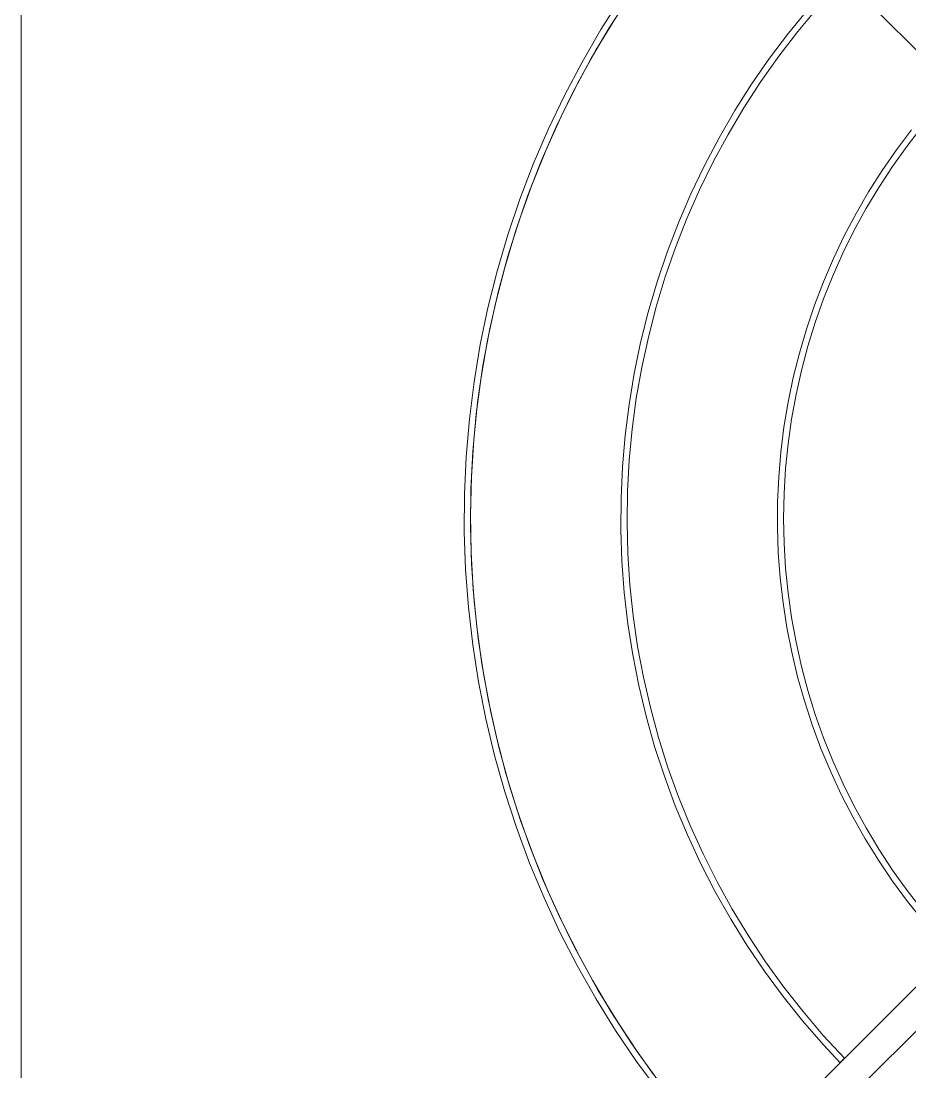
# Model space of a CAD drawing. Header units: millimetres. Extents: x -22227 to 20164, y 15335 to 61747.
# Drawn here: x -6715.9 to -6432.1, y 61070 to 61405.8 of the extents above; entities that cross this region are included whole.
import ezdxf

# ---------------------------------------------------------------- set-up
doc = ezdxf.new("R2010")
doc.units = ezdxf.units.MM
doc.layers.add('M-EQPM', color=7, linetype='Continuous', lineweight=5)

# ---------------------------------------------------------------- blocks, each defined once
blk = doc.blocks.new('DanNong_VRV - OD-A-1-1235631-MẶT BẰNG BỐ TRÍ THIẾT BỊ')
at = {"layer": 'M-EQPM'}
for p, q in [((-885, -311.78), (-885, 688.22)), ((-885, -311.78), (-885, 688.22)), ((-885, -273.58), (-885, 616.52)), ((-885, 38.44), (-885, 616.52)), ((-481.39, 220.04), (-673.72, 412.38)), ((-670.9, 409.55), (-481.39, 220.04)), ((-673.72, -35.93), (-481.39, 156.4)), ((-481.39, 156.4), (-670.9, -33.1)), ((-474.32, 149.33), (-666.65, -43)), ((-663.82, -40.17), (-474.32, 149.33)), ((-885, 38.44), (-885, 28.44)), ((-885, 28.44), (-885, 38.44)), ((-885, 38.44), (-885, 28.44)), ((-885, 28.44), (-885, 38.44)), ((-885, 28.44), (-885, 14.01)), ((-885, 28.44), (-885, 14.01)), ((-885, 28.44), (-885, 14.01)), ((-885, 28.44), (-885, 14.01))]:
    blk.add_line(p, q, dxfattribs=at)
at = {"layer": 'M-EQPM', "flags": 128}
for points in [[(-693.38, 354.53), (-699.83, 344.37), (-705.87, 333.95), (-711.49, 323.3), (-716.67, 312.44), (-721.42, 301.38), (-725.72, 290.13), (-729.57, 278.73), (-732.96, 267.17), (-735.89, 255.49), (-738.34, 243.71), (-740.32, 231.83), (-741.83, 219.89), (-742.86, 207.89), (-743.4, 195.87), (-743.47, 183.83), (-743.05, 171.8), (-742.15, 159.79), (-740.78, 147.83), (-738.92, 135.93), (-736.6, 124.12), (-733.8, 112.41), (-730.53, 100.82), (-726.81, 89.38), (-722.63, 78.09), (-718, 66.97), (-712.93, 56.05), (-707.43, 45.34), (-701.5, 34.86), (-695.16, 24.63), (-688.42, 14.66), (-681.28, 4.96)], [(-693.38, 354.53), (-699.83, 344.37), (-705.87, 333.95), (-711.49, 323.3), (-716.67, 312.44), (-721.42, 301.38), (-725.72, 290.13), (-729.57, 278.73), (-732.96, 267.17), (-735.89, 255.49), (-738.34, 243.71), (-740.32, 231.83), (-741.83, 219.89), (-742.86, 207.89), (-743.4, 195.87), (-743.47, 183.83), (-743.05, 171.8), (-742.15, 159.79), (-740.78, 147.83), (-738.92, 135.93), (-736.6, 124.12), (-733.8, 112.41), (-730.53, 100.82), (-726.81, 89.38), (-722.63, 78.09), (-718, 66.97), (-712.93, 56.05), (-707.43, 45.34), (-701.5, 34.86), (-695.16, 24.63), (-688.42, 14.66), (-681.28, 4.96)], [(-693.38, 354.53), (-699.83, 344.37), (-705.87, 333.95), (-711.49, 323.3), (-716.67, 312.44), (-721.42, 301.38), (-725.72, 290.13), (-729.57, 278.73), (-732.96, 267.17), (-735.89, 255.49), (-738.34, 243.71), (-740.32, 231.83), (-741.83, 219.89), (-742.86, 207.89), (-743.4, 195.87), (-743.47, 183.83), (-743.05, 171.8), (-742.15, 159.79), (-740.78, 147.83), (-738.92, 135.93), (-736.6, 124.12), (-733.8, 112.41), (-730.53, 100.82), (-726.81, 89.38), (-722.63, 78.09), (-718, 66.97), (-712.93, 56.05), (-707.43, 45.34), (-701.5, 34.86), (-695.16, 24.63), (-688.42, 14.66), (-681.28, 4.96)], [(-683, 10.58), (-689.92, 20.33), (-696.43, 30.36), (-702.54, 40.64), (-708.23, 51.16), (-713.5, 61.9), (-718.34, 72.84), (-722.73, 83.96), (-726.68, 95.25), (-730.17, 106.69), (-733.2, 118.26), (-735.76, 129.94), (-737.86, 141.71), (-739.48, 153.56), (-740.63, 165.46), (-741.3, 177.4), (-741.5, 189.36), (-741.21, 201.32), (-740.45, 213.25), (-739.21, 225.15), (-737.5, 236.98), (-735.31, 248.74), (-732.66, 260.4), (-729.54, 271.95), (-725.96, 283.36), (-721.93, 294.62), (-717.45, 305.71), (-712.53, 316.61), (-707.18, 327.3), (-701.41, 337.78), (-695.22, 348.01)], [(-683, 10.58), (-689.92, 20.33), (-696.43, 30.36), (-702.54, 40.64), (-708.23, 51.16), (-713.5, 61.9), (-718.34, 72.84), (-722.73, 83.96), (-726.68, 95.25), (-730.17, 106.69), (-733.2, 118.26), (-735.76, 129.94), (-737.86, 141.71), (-739.48, 153.56), (-740.63, 165.46), (-741.3, 177.4), (-741.5, 189.36), (-741.21, 201.32), (-740.45, 213.25), (-739.21, 225.15), (-737.5, 236.98), (-735.31, 248.74), (-732.66, 260.4), (-729.54, 271.95), (-725.96, 283.36), (-721.93, 294.62), (-717.45, 305.71), (-712.53, 316.61), (-707.18, 327.3), (-701.41, 337.78), (-695.22, 348.01)], [(-680.77, 7.59), (-687.8, 17.26), (-694.44, 27.21), (-700.68, 37.41), (-706.5, 47.86), (-711.91, 58.52), (-716.88, 69.4), (-721.41, 80.47), (-725.49, 91.71), (-729.13, 103.1), (-732.3, 114.63), (-735.01, 126.28), (-737.26, 138.03), (-739.03, 149.85), (-740.33, 161.74), (-741.15, 173.67), (-741.49, 185.63), (-741.35, 197.59), (-740.74, 209.53), (-739.65, 221.44), (-738.08, 233.3), (-736.04, 245.08), (-733.54, 256.77), (-730.56, 268.36), (-727.13, 279.81), (-723.24, 291.12), (-718.9, 302.27), (-714.12, 313.23), (-708.9, 323.99), (-703.26, 334.53), (-697.2, 344.84), (-690.73, 354.9)], [(-633.6, 350.96), (-639.95, 343.18), (-645.99, 335.16), (-651.71, 326.91), (-657.09, 318.43), (-662.12, 309.75), (-666.8, 300.87), (-671.13, 291.81), (-675.09, 282.58), (-678.68, 273.2), (-681.89, 263.69), (-684.71, 254.06), (-687.15, 244.32), (-689.2, 234.49), (-690.85, 224.59), (-692.11, 214.63), (-692.96, 204.63), (-693.42, 194.6), (-693.47, 184.56), (-693.13, 174.52), (-692.38, 164.51), (-691.23, 154.54), (-689.68, 144.62), (-687.74, 134.77), (-685.41, 125.01), (-682.69, 115.34), (-679.58, 105.8), (-676.09, 96.38), (-672.23, 87.11), (-668.01, 78.01), (-663.42, 69.08), (-658.48, 60.34), (-653.19, 51.8), (-647.57, 43.49), (-641.62, 35.4), (-635.35, 27.56), (-628.77, 19.98), (-623.48, 14.31)], [(-622.07, 15.72), (-628.82, 23.04), (-635.28, 30.63), (-641.43, 38.46), (-647.26, 46.54), (-652.76, 54.84), (-657.93, 63.35), (-662.75, 72.07), (-667.22, 80.97), (-671.33, 90.04), (-675.07, 99.27), (-678.44, 108.64), (-681.43, 118.14), (-684.05, 127.75), (-686.27, 137.46), (-688.11, 147.25), (-689.55, 157.1), (-690.59, 167), (-691.24, 176.94), (-691.5, 186.9), (-691.35, 196.86), (-690.81, 206.8), (-689.86, 216.72), (-688.53, 226.59), (-686.8, 236.39), (-684.67, 246.12), (-682.17, 255.76), (-679.27, 265.29), (-676, 274.7), (-672.36, 283.97), (-668.34, 293.08), (-663.97, 302.03), (-659.24, 310.8), (-654.17, 319.36), (-648.75, 327.72), (-643.01, 335.86), (-636.95, 343.76), (-630.57, 351.41)], [(-600.62, 312.31), (-605.46, 305.89), (-610.03, 299.28), (-614.34, 292.49), (-618.37, 285.54), (-622.12, 278.43), (-625.59, 271.17), (-628.76, 263.78), (-631.63, 256.28), (-634.2, 248.66), (-636.46, 240.94), (-638.42, 233.14), (-640.06, 225.27), (-641.38, 217.34), (-642.38, 209.37), (-643.07, 201.36), (-643.44, 193.33), (-643.48, 185.29), (-643.2, 177.25), (-642.6, 169.24), (-641.68, 161.25), (-640.44, 153.31), (-638.89, 145.42), (-637.02, 137.6), (-634.84, 129.86), (-632.35, 122.22), (-629.56, 114.68), (-626.47, 107.25), (-623.09, 99.96), (-619.41, 92.81), (-615.45, 85.81), (-611.22, 78.98), (-606.72, 72.32), (-601.95, 65.84), (-596.93, 59.57)], [(-597.2, 63.05), (-602.08, 69.34), (-606.71, 75.81), (-611.08, 82.47), (-615.17, 89.3), (-618.99, 96.28), (-622.52, 103.41), (-625.77, 110.68), (-628.72, 118.07), (-631.38, 125.57), (-633.74, 133.18), (-635.78, 140.87), (-637.52, 148.63), (-638.95, 156.47), (-640.06, 164.35), (-640.86, 172.27), (-641.34, 180.21), (-641.5, 188.17), (-641.34, 196.13), (-640.87, 204.07), (-640.08, 211.99), (-638.97, 219.87), (-637.54, 227.71), (-635.81, 235.47), (-633.76, 243.17), (-631.41, 250.77), (-628.76, 258.27), (-625.81, 265.67), (-622.57, 272.94), (-619.04, 280.07), (-615.22, 287.06), (-611.13, 293.88), (-606.77, 300.54), (-602.15, 307.02), (-597.27, 313.31)]]:
    blk.add_lwpolyline(points, dxfattribs=at)
at = {"layer": 'M-EQPM'}
for points in [[(-622.07, 15.72), (-622.07, 15.72), (-622.09, 15.7), (-622.2, 15.6), (-622.35, 15.44), (-622.55, 15.24), (-622.78, 15.02), (-623, 14.79), (-623.2, 14.59), (-623.36, 14.44), (-623.46, 14.33), (-623.48, 14.31), (-623.48, 14.31)], [(-623.48, 14.31), (-623.48, 14.31), (-623.46, 14.33), (-623.36, 14.44), (-623.2, 14.59), (-623, 14.79), (-622.78, 15.02), (-622.55, 15.24), (-622.35, 15.44), (-622.2, 15.6), (-622.09, 15.7), (-622.07, 15.72), (-622.07, 15.72)]]:
    blk.add_open_spline(points, degree=3, dxfattribs=at)
blk = doc.blocks.new('DanNong_VRV - OD-A-1-V165-MẶT BẰNG BỐ TRÍ THIẾT BỊ')
at = {"layer": 'M-EQPM'}
for p, q in [((-885, -311.78), (-885, 688.22)), ((-885, -311.78), (-885, 688.22)), ((-885, -273.58), (-885, 616.52)), ((-885, 38.44), (-885, 616.52)), ((-481.39, 220.04), (-673.72, 412.38)), ((-670.9, 409.55), (-481.39, 220.04)), ((-673.72, -35.93), (-481.39, 156.4)), ((-481.39, 156.4), (-670.9, -33.1)), ((-474.32, 149.33), (-666.65, -43)), ((-663.82, -40.17), (-474.32, 149.33)), ((-885, 38.44), (-885, 28.44)), ((-885, 28.44), (-885, 38.44)), ((-885, 38.44), (-885, 28.44)), ((-885, 28.44), (-885, 38.44)), ((-885, 28.44), (-885, 14.01)), ((-885, 28.44), (-885, 14.01)), ((-885, 28.44), (-885, 14.01)), ((-885, 28.44), (-885, 14.01))]:
    blk.add_line(p, q, dxfattribs=at)
at = {"layer": 'M-EQPM', "flags": 128}
for points in [[(-693.38, 354.53), (-699.83, 344.37), (-705.87, 333.95), (-711.49, 323.3), (-716.67, 312.44), (-721.42, 301.38), (-725.72, 290.13), (-729.57, 278.73), (-732.96, 267.17), (-735.89, 255.49), (-738.34, 243.71), (-740.32, 231.83), (-741.83, 219.89), (-742.86, 207.89), (-743.4, 195.87), (-743.47, 183.83), (-743.05, 171.8), (-742.15, 159.79), (-740.78, 147.83), (-738.92, 135.93), (-736.6, 124.12), (-733.8, 112.41), (-730.53, 100.82), (-726.81, 89.38), (-722.63, 78.09), (-718, 66.97), (-712.93, 56.05), (-707.43, 45.34), (-701.5, 34.86), (-695.16, 24.63), (-688.42, 14.66), (-681.28, 4.96)], [(-693.38, 354.53), (-699.83, 344.37), (-705.87, 333.95), (-711.49, 323.3), (-716.67, 312.44), (-721.42, 301.38), (-725.72, 290.13), (-729.57, 278.73), (-732.96, 267.17), (-735.89, 255.49), (-738.34, 243.71), (-740.32, 231.83), (-741.83, 219.89), (-742.86, 207.89), (-743.4, 195.87), (-743.47, 183.83), (-743.05, 171.8), (-742.15, 159.79), (-740.78, 147.83), (-738.92, 135.93), (-736.6, 124.12), (-733.8, 112.41), (-730.53, 100.82), (-726.81, 89.38), (-722.63, 78.09), (-718, 66.97), (-712.93, 56.05), (-707.43, 45.34), (-701.5, 34.86), (-695.16, 24.63), (-688.42, 14.66), (-681.28, 4.96)], [(-693.38, 354.53), (-699.83, 344.37), (-705.87, 333.95), (-711.49, 323.3), (-716.67, 312.44), (-721.42, 301.38), (-725.72, 290.13), (-729.57, 278.73), (-732.96, 267.17), (-735.89, 255.49), (-738.34, 243.71), (-740.32, 231.83), (-741.83, 219.89), (-742.86, 207.89), (-743.4, 195.87), (-743.47, 183.83), (-743.05, 171.8), (-742.15, 159.79), (-740.78, 147.83), (-738.92, 135.93), (-736.6, 124.12), (-733.8, 112.41), (-730.53, 100.82), (-726.81, 89.38), (-722.63, 78.09), (-718, 66.97), (-712.93, 56.05), (-707.43, 45.34), (-701.5, 34.86), (-695.16, 24.63), (-688.42, 14.66), (-681.28, 4.96)], [(-683, 10.58), (-689.92, 20.33), (-696.43, 30.36), (-702.54, 40.64), (-708.23, 51.16), (-713.5, 61.9), (-718.34, 72.84), (-722.73, 83.96), (-726.68, 95.25), (-730.17, 106.69), (-733.2, 118.26), (-735.76, 129.94), (-737.86, 141.71), (-739.48, 153.56), (-740.63, 165.46), (-741.3, 177.4), (-741.5, 189.36), (-741.21, 201.32), (-740.45, 213.25), (-739.21, 225.15), (-737.5, 236.98), (-735.31, 248.74), (-732.66, 260.4), (-729.54, 271.95), (-725.96, 283.36), (-721.93, 294.62), (-717.45, 305.71), (-712.53, 316.61), (-707.18, 327.3), (-701.41, 337.78), (-695.22, 348.01)], [(-683, 10.58), (-689.92, 20.33), (-696.43, 30.36), (-702.54, 40.64), (-708.23, 51.16), (-713.5, 61.9), (-718.34, 72.84), (-722.73, 83.96), (-726.68, 95.25), (-730.17, 106.69), (-733.2, 118.26), (-735.76, 129.94), (-737.86, 141.71), (-739.48, 153.56), (-740.63, 165.46), (-741.3, 177.4), (-741.5, 189.36), (-741.21, 201.32), (-740.45, 213.25), (-739.21, 225.15), (-737.5, 236.98), (-735.31, 248.74), (-732.66, 260.4), (-729.54, 271.95), (-725.96, 283.36), (-721.93, 294.62), (-717.45, 305.71), (-712.53, 316.61), (-707.18, 327.3), (-701.41, 337.78), (-695.22, 348.01)], [(-680.77, 7.59), (-687.8, 17.26), (-694.44, 27.21), (-700.68, 37.41), (-706.5, 47.86), (-711.91, 58.52), (-716.88, 69.4), (-721.41, 80.47), (-725.49, 91.71), (-729.13, 103.1), (-732.3, 114.63), (-735.01, 126.28), (-737.26, 138.03), (-739.03, 149.85), (-740.33, 161.74), (-741.15, 173.67), (-741.49, 185.63), (-741.35, 197.59), (-740.74, 209.53), (-739.65, 221.44), (-738.08, 233.3), (-736.04, 245.08), (-733.54, 256.77), (-730.56, 268.36), (-727.13, 279.81), (-723.24, 291.12), (-718.9, 302.27), (-714.12, 313.23), (-708.9, 323.99), (-703.26, 334.53), (-697.2, 344.84), (-690.73, 354.9)], [(-633.6, 350.96), (-639.95, 343.18), (-645.99, 335.16), (-651.71, 326.91), (-657.09, 318.43), (-662.12, 309.75), (-666.8, 300.87), (-671.13, 291.81), (-675.09, 282.58), (-678.68, 273.2), (-681.89, 263.69), (-684.71, 254.06), (-687.15, 244.32), (-689.2, 234.49), (-690.85, 224.59), (-692.11, 214.63), (-692.96, 204.63), (-693.42, 194.6), (-693.47, 184.56), (-693.13, 174.52), (-692.38, 164.51), (-691.23, 154.54), (-689.68, 144.62), (-687.74, 134.77), (-685.41, 125.01), (-682.69, 115.34), (-679.58, 105.8), (-676.09, 96.38), (-672.23, 87.11), (-668.01, 78.01), (-663.42, 69.08), (-658.48, 60.34), (-653.19, 51.8), (-647.57, 43.49), (-641.62, 35.4), (-635.35, 27.56), (-628.77, 19.98), (-623.48, 14.31)], [(-622.07, 15.72), (-628.82, 23.04), (-635.28, 30.63), (-641.43, 38.46), (-647.26, 46.54), (-652.76, 54.84), (-657.93, 63.35), (-662.75, 72.07), (-667.22, 80.97), (-671.33, 90.04), (-675.07, 99.27), (-678.44, 108.64), (-681.43, 118.14), (-684.05, 127.75), (-686.27, 137.46), (-688.11, 147.25), (-689.55, 157.1), (-690.59, 167), (-691.24, 176.94), (-691.5, 186.9), (-691.35, 196.86), (-690.81, 206.8), (-689.86, 216.72), (-688.53, 226.59), (-686.8, 236.39), (-684.67, 246.12), (-682.17, 255.76), (-679.27, 265.29), (-676, 274.7), (-672.36, 283.97), (-668.34, 293.08), (-663.97, 302.03), (-659.24, 310.8), (-654.17, 319.36), (-648.75, 327.72), (-643.01, 335.86), (-636.95, 343.76), (-630.57, 351.41)], [(-600.62, 312.31), (-605.46, 305.89), (-610.03, 299.28), (-614.34, 292.49), (-618.37, 285.54), (-622.12, 278.43), (-625.59, 271.17), (-628.76, 263.78), (-631.63, 256.28), (-634.2, 248.66), (-636.46, 240.94), (-638.42, 233.14), (-640.06, 225.27), (-641.38, 217.34), (-642.38, 209.37), (-643.07, 201.36), (-643.44, 193.33), (-643.48, 185.29), (-643.2, 177.25), (-642.6, 169.24), (-641.68, 161.25), (-640.44, 153.31), (-638.89, 145.42), (-637.02, 137.6), (-634.84, 129.86), (-632.35, 122.22), (-629.56, 114.68), (-626.47, 107.25), (-623.09, 99.96), (-619.41, 92.81), (-615.45, 85.81), (-611.22, 78.98), (-606.72, 72.32), (-601.95, 65.84), (-596.93, 59.57)], [(-597.2, 63.05), (-602.08, 69.34), (-606.71, 75.81), (-611.08, 82.47), (-615.17, 89.3), (-618.99, 96.28), (-622.52, 103.41), (-625.77, 110.68), (-628.72, 118.07), (-631.38, 125.57), (-633.74, 133.18), (-635.78, 140.87), (-637.52, 148.63), (-638.95, 156.47), (-640.06, 164.35), (-640.86, 172.27), (-641.34, 180.21), (-641.5, 188.17), (-641.34, 196.13), (-640.87, 204.07), (-640.08, 211.99), (-638.97, 219.87), (-637.54, 227.71), (-635.81, 235.47), (-633.76, 243.17), (-631.41, 250.77), (-628.76, 258.27), (-625.81, 265.67), (-622.57, 272.94), (-619.04, 280.07), (-615.22, 287.06), (-611.13, 293.88), (-606.77, 300.54), (-602.15, 307.02), (-597.27, 313.31)]]:
    blk.add_lwpolyline(points, dxfattribs=at)
at = {"layer": 'M-EQPM'}
for points in [[(-622.07, 15.72), (-622.07, 15.72), (-622.09, 15.7), (-622.2, 15.6), (-622.35, 15.44), (-622.55, 15.24), (-622.78, 15.02), (-623, 14.79), (-623.2, 14.59), (-623.36, 14.44), (-623.46, 14.33), (-623.48, 14.31), (-623.48, 14.31)], [(-623.48, 14.31), (-623.48, 14.31), (-623.46, 14.33), (-623.36, 14.44), (-623.2, 14.59), (-623, 14.79), (-622.78, 15.02), (-622.55, 15.24), (-622.35, 15.44), (-622.2, 15.6), (-622.09, 15.7), (-622.07, 15.72), (-622.07, 15.72)]]:
    blk.add_open_spline(points, degree=3, dxfattribs=at)
blk = doc.blocks.new('DanNong_VRV - OD-A-1-V174-MẶT BẰNG BỐ TRÍ THIẾT BỊ')
at = {"layer": 'M-EQPM'}
for p, q in [((-885, -311.78), (-885, 688.22)), ((-885, -311.78), (-885, 688.22)), ((-885, -311.78), (-885, 688.22)), ((-885, -311.78), (-885, 688.22)), ((-885, -273.58), (-885, 616.52)), ((-885, 38.44), (-885, 616.52)), ((-885, -273.58), (-885, 616.52)), ((-885, 38.44), (-885, 616.52)), ((-481.39, 220.04), (-673.72, 412.38)), ((-481.39, 220.04), (-673.72, 412.38)), ((-670.9, 409.55), (-481.39, 220.04)), ((-670.9, 409.55), (-481.39, 220.04)), ((-673.72, -35.93), (-481.39, 156.4)), ((-673.72, -35.93), (-481.39, 156.4)), ((-481.39, 156.4), (-670.9, -33.1)), ((-481.39, 156.4), (-670.9, -33.1)), ((-474.32, 149.33), (-666.65, -43)), ((-474.32, 149.33), (-666.65, -43)), ((-663.82, -40.17), (-474.32, 149.33)), ((-663.82, -40.17), (-474.32, 149.33)), ((-885, 38.44), (-885, 28.44)), ((-885, 28.44), (-885, 38.44)), ((-885, 38.44), (-885, 28.44)), ((-885, 28.44), (-885, 38.44)), ((-885, 38.44), (-885, 28.44)), ((-885, 28.44), (-885, 38.44)), ((-885, 38.44), (-885, 28.44)), ((-885, 28.44), (-885, 38.44)), ((-885, 28.44), (-885, 14.01)), ((-885, 28.44), (-885, 14.01)), ((-885, 28.44), (-885, 14.01)), ((-885, 28.44), (-885, 14.01)), ((-885, 28.44), (-885, 14.01)), ((-885, 28.44), (-885, 14.01)), ((-885, 28.44), (-885, 14.01)), ((-885, 28.44), (-885, 14.01))]:
    blk.add_line(p, q, dxfattribs=at)
at = {"layer": 'M-EQPM', "flags": 128}
for points in [[(-693.38, 354.53), (-699.83, 344.37), (-705.87, 333.95), (-711.49, 323.3), (-716.67, 312.44), (-721.42, 301.38), (-725.72, 290.13), (-729.57, 278.73), (-732.96, 267.17), (-735.89, 255.49), (-738.34, 243.71), (-740.32, 231.83), (-741.83, 219.89), (-742.86, 207.89), (-743.4, 195.87), (-743.47, 183.83), (-743.05, 171.8), (-742.15, 159.79), (-740.78, 147.83), (-738.92, 135.93), (-736.6, 124.12), (-733.8, 112.41), (-730.53, 100.82), (-726.81, 89.38), (-722.63, 78.09), (-718, 66.97), (-712.93, 56.05), (-707.43, 45.34), (-701.5, 34.86), (-695.16, 24.63), (-688.42, 14.66), (-681.28, 4.96)], [(-693.38, 354.53), (-699.83, 344.37), (-705.87, 333.95), (-711.49, 323.3), (-716.67, 312.44), (-721.42, 301.38), (-725.72, 290.13), (-729.57, 278.73), (-732.96, 267.17), (-735.89, 255.49), (-738.34, 243.71), (-740.32, 231.83), (-741.83, 219.89), (-742.86, 207.89), (-743.4, 195.87), (-743.47, 183.83), (-743.05, 171.8), (-742.15, 159.79), (-740.78, 147.83), (-738.92, 135.93), (-736.6, 124.12), (-733.8, 112.41), (-730.53, 100.82), (-726.81, 89.38), (-722.63, 78.09), (-718, 66.97), (-712.93, 56.05), (-707.43, 45.34), (-701.5, 34.86), (-695.16, 24.63), (-688.42, 14.66), (-681.28, 4.96)], [(-693.38, 354.53), (-699.83, 344.37), (-705.87, 333.95), (-711.49, 323.3), (-716.67, 312.44), (-721.42, 301.38), (-725.72, 290.13), (-729.57, 278.73), (-732.96, 267.17), (-735.89, 255.49), (-738.34, 243.71), (-740.32, 231.83), (-741.83, 219.89), (-742.86, 207.89), (-743.4, 195.87), (-743.47, 183.83), (-743.05, 171.8), (-742.15, 159.79), (-740.78, 147.83), (-738.92, 135.93), (-736.6, 124.12), (-733.8, 112.41), (-730.53, 100.82), (-726.81, 89.38), (-722.63, 78.09), (-718, 66.97), (-712.93, 56.05), (-707.43, 45.34), (-701.5, 34.86), (-695.16, 24.63), (-688.42, 14.66), (-681.28, 4.96)], [(-693.38, 354.53), (-699.83, 344.37), (-705.87, 333.95), (-711.49, 323.3), (-716.67, 312.44), (-721.42, 301.38), (-725.72, 290.13), (-729.57, 278.73), (-732.96, 267.17), (-735.89, 255.49), (-738.34, 243.71), (-740.32, 231.83), (-741.83, 219.89), (-742.86, 207.89), (-743.4, 195.87), (-743.47, 183.83), (-743.05, 171.8), (-742.15, 159.79), (-740.78, 147.83), (-738.92, 135.93), (-736.6, 124.12), (-733.8, 112.41), (-730.53, 100.82), (-726.81, 89.38), (-722.63, 78.09), (-718, 66.97), (-712.93, 56.05), (-707.43, 45.34), (-701.5, 34.86), (-695.16, 24.63), (-688.42, 14.66), (-681.28, 4.96)], [(-693.38, 354.53), (-699.83, 344.37), (-705.87, 333.95), (-711.49, 323.3), (-716.67, 312.44), (-721.42, 301.38), (-725.72, 290.13), (-729.57, 278.73), (-732.96, 267.17), (-735.89, 255.49), (-738.34, 243.71), (-740.32, 231.83), (-741.83, 219.89), (-742.86, 207.89), (-743.4, 195.87), (-743.47, 183.83), (-743.05, 171.8), (-742.15, 159.79), (-740.78, 147.83), (-738.92, 135.93), (-736.6, 124.12), (-733.8, 112.41), (-730.53, 100.82), (-726.81, 89.38), (-722.63, 78.09), (-718, 66.97), (-712.93, 56.05), (-707.43, 45.34), (-701.5, 34.86), (-695.16, 24.63), (-688.42, 14.66), (-681.28, 4.96)], [(-693.38, 354.53), (-699.83, 344.37), (-705.87, 333.95), (-711.49, 323.3), (-716.67, 312.44), (-721.42, 301.38), (-725.72, 290.13), (-729.57, 278.73), (-732.96, 267.17), (-735.89, 255.49), (-738.34, 243.71), (-740.32, 231.83), (-741.83, 219.89), (-742.86, 207.89), (-743.4, 195.87), (-743.47, 183.83), (-743.05, 171.8), (-742.15, 159.79), (-740.78, 147.83), (-738.92, 135.93), (-736.6, 124.12), (-733.8, 112.41), (-730.53, 100.82), (-726.81, 89.38), (-722.63, 78.09), (-718, 66.97), (-712.93, 56.05), (-707.43, 45.34), (-701.5, 34.86), (-695.16, 24.63), (-688.42, 14.66), (-681.28, 4.96)], [(-683, 10.58), (-689.92, 20.33), (-696.43, 30.36), (-702.54, 40.64), (-708.23, 51.16), (-713.5, 61.9), (-718.34, 72.84), (-722.73, 83.96), (-726.68, 95.25), (-730.17, 106.69), (-733.2, 118.26), (-735.76, 129.94), (-737.86, 141.71), (-739.48, 153.56), (-740.63, 165.46), (-741.3, 177.4), (-741.5, 189.36), (-741.21, 201.32), (-740.45, 213.25), (-739.21, 225.15), (-737.5, 236.98), (-735.31, 248.74), (-732.66, 260.4), (-729.54, 271.95), (-725.96, 283.36), (-721.93, 294.62), (-717.45, 305.71), (-712.53, 316.61), (-707.18, 327.3), (-701.41, 337.78), (-695.22, 348.01)], [(-683, 10.58), (-689.92, 20.33), (-696.43, 30.36), (-702.54, 40.64), (-708.23, 51.16), (-713.5, 61.9), (-718.34, 72.84), (-722.73, 83.96), (-726.68, 95.25), (-730.17, 106.69), (-733.2, 118.26), (-735.76, 129.94), (-737.86, 141.71), (-739.48, 153.56), (-740.63, 165.46), (-741.3, 177.4), (-741.5, 189.36), (-741.21, 201.32), (-740.45, 213.25), (-739.21, 225.15), (-737.5, 236.98), (-735.31, 248.74), (-732.66, 260.4), (-729.54, 271.95), (-725.96, 283.36), (-721.93, 294.62), (-717.45, 305.71), (-712.53, 316.61), (-707.18, 327.3), (-701.41, 337.78), (-695.22, 348.01)], [(-683, 10.58), (-689.92, 20.33), (-696.43, 30.36), (-702.54, 40.64), (-708.23, 51.16), (-713.5, 61.9), (-718.34, 72.84), (-722.73, 83.96), (-726.68, 95.25), (-730.17, 106.69), (-733.2, 118.26), (-735.76, 129.94), (-737.86, 141.71), (-739.48, 153.56), (-740.63, 165.46), (-741.3, 177.4), (-741.5, 189.36), (-741.21, 201.32), (-740.45, 213.25), (-739.21, 225.15), (-737.5, 236.98), (-735.31, 248.74), (-732.66, 260.4), (-729.54, 271.95), (-725.96, 283.36), (-721.93, 294.62), (-717.45, 305.71), (-712.53, 316.61), (-707.18, 327.3), (-701.41, 337.78), (-695.22, 348.01)], [(-683, 10.58), (-689.92, 20.33), (-696.43, 30.36), (-702.54, 40.64), (-708.23, 51.16), (-713.5, 61.9), (-718.34, 72.84), (-722.73, 83.96), (-726.68, 95.25), (-730.17, 106.69), (-733.2, 118.26), (-735.76, 129.94), (-737.86, 141.71), (-739.48, 153.56), (-740.63, 165.46), (-741.3, 177.4), (-741.5, 189.36), (-741.21, 201.32), (-740.45, 213.25), (-739.21, 225.15), (-737.5, 236.98), (-735.31, 248.74), (-732.66, 260.4), (-729.54, 271.95), (-725.96, 283.36), (-721.93, 294.62), (-717.45, 305.71), (-712.53, 316.61), (-707.18, 327.3), (-701.41, 337.78), (-695.22, 348.01)], [(-680.77, 7.59), (-687.8, 17.26), (-694.44, 27.21), (-700.68, 37.41), (-706.5, 47.86), (-711.91, 58.52), (-716.88, 69.4), (-721.41, 80.47), (-725.49, 91.71), (-729.13, 103.1), (-732.3, 114.63), (-735.01, 126.28), (-737.26, 138.03), (-739.03, 149.85), (-740.33, 161.74), (-741.15, 173.67), (-741.49, 185.63), (-741.35, 197.59), (-740.74, 209.53), (-739.65, 221.44), (-738.08, 233.3), (-736.04, 245.08), (-733.54, 256.77), (-730.56, 268.36), (-727.13, 279.81), (-723.24, 291.12), (-718.9, 302.27), (-714.12, 313.23), (-708.9, 323.99), (-703.26, 334.53), (-697.2, 344.84), (-690.73, 354.9)], [(-680.77, 7.59), (-687.8, 17.26), (-694.44, 27.21), (-700.68, 37.41), (-706.5, 47.86), (-711.91, 58.52), (-716.88, 69.4), (-721.41, 80.47), (-725.49, 91.71), (-729.13, 103.1), (-732.3, 114.63), (-735.01, 126.28), (-737.26, 138.03), (-739.03, 149.85), (-740.33, 161.74), (-741.15, 173.67), (-741.49, 185.63), (-741.35, 197.59), (-740.74, 209.53), (-739.65, 221.44), (-738.08, 233.3), (-736.04, 245.08), (-733.54, 256.77), (-730.56, 268.36), (-727.13, 279.81), (-723.24, 291.12), (-718.9, 302.27), (-714.12, 313.23), (-708.9, 323.99), (-703.26, 334.53), (-697.2, 344.84), (-690.73, 354.9)], [(-633.6, 350.96), (-639.95, 343.18), (-645.99, 335.16), (-651.71, 326.91), (-657.09, 318.43), (-662.12, 309.75), (-666.8, 300.87), (-671.13, 291.81), (-675.09, 282.58), (-678.68, 273.2), (-681.89, 263.69), (-684.71, 254.06), (-687.15, 244.32), (-689.2, 234.49), (-690.85, 224.59), (-692.11, 214.63), (-692.96, 204.63), (-693.42, 194.6), (-693.47, 184.56), (-693.13, 174.52), (-692.38, 164.51), (-691.23, 154.54), (-689.68, 144.62), (-687.74, 134.77), (-685.41, 125.01), (-682.69, 115.34), (-679.58, 105.8), (-676.09, 96.38), (-672.23, 87.11), (-668.01, 78.01), (-663.42, 69.08), (-658.48, 60.34), (-653.19, 51.8), (-647.57, 43.49), (-641.62, 35.4), (-635.35, 27.56), (-628.77, 19.98), (-623.48, 14.31)], [(-633.6, 350.96), (-639.95, 343.18), (-645.99, 335.16), (-651.71, 326.91), (-657.09, 318.43), (-662.12, 309.75), (-666.8, 300.87), (-671.13, 291.81), (-675.09, 282.58), (-678.68, 273.2), (-681.89, 263.69), (-684.71, 254.06), (-687.15, 244.32), (-689.2, 234.49), (-690.85, 224.59), (-692.11, 214.63), (-692.96, 204.63), (-693.42, 194.6), (-693.47, 184.56), (-693.13, 174.52), (-692.38, 164.51), (-691.23, 154.54), (-689.68, 144.62), (-687.74, 134.77), (-685.41, 125.01), (-682.69, 115.34), (-679.58, 105.8), (-676.09, 96.38), (-672.23, 87.11), (-668.01, 78.01), (-663.42, 69.08), (-658.48, 60.34), (-653.19, 51.8), (-647.57, 43.49), (-641.62, 35.4), (-635.35, 27.56), (-628.77, 19.98), (-623.48, 14.31)], [(-622.07, 15.72), (-628.82, 23.04), (-635.28, 30.63), (-641.43, 38.46), (-647.26, 46.54), (-652.76, 54.84), (-657.93, 63.35), (-662.75, 72.07), (-667.22, 80.97), (-671.33, 90.04), (-675.07, 99.27), (-678.44, 108.64), (-681.43, 118.14), (-684.05, 127.75), (-686.27, 137.46), (-688.11, 147.25), (-689.55, 157.1), (-690.59, 167), (-691.24, 176.94), (-691.5, 186.9), (-691.35, 196.86), (-690.81, 206.8), (-689.86, 216.72), (-688.53, 226.59), (-686.8, 236.39), (-684.67, 246.12), (-682.17, 255.76), (-679.27, 265.29), (-676, 274.7), (-672.36, 283.97), (-668.34, 293.08), (-663.97, 302.03), (-659.24, 310.8), (-654.17, 319.36), (-648.75, 327.72), (-643.01, 335.86), (-636.95, 343.76), (-630.57, 351.41)], [(-622.07, 15.72), (-628.82, 23.04), (-635.28, 30.63), (-641.43, 38.46), (-647.26, 46.54), (-652.76, 54.84), (-657.93, 63.35), (-662.75, 72.07), (-667.22, 80.97), (-671.33, 90.04), (-675.07, 99.27), (-678.44, 108.64), (-681.43, 118.14), (-684.05, 127.75), (-686.27, 137.46), (-688.11, 147.25), (-689.55, 157.1), (-690.59, 167), (-691.24, 176.94), (-691.5, 186.9), (-691.35, 196.86), (-690.81, 206.8), (-689.86, 216.72), (-688.53, 226.59), (-686.8, 236.39), (-684.67, 246.12), (-682.17, 255.76), (-679.27, 265.29), (-676, 274.7), (-672.36, 283.97), (-668.34, 293.08), (-663.97, 302.03), (-659.24, 310.8), (-654.17, 319.36), (-648.75, 327.72), (-643.01, 335.86), (-636.95, 343.76), (-630.57, 351.41)], [(-600.62, 312.31), (-605.46, 305.89), (-610.03, 299.28), (-614.34, 292.49), (-618.37, 285.54), (-622.12, 278.43), (-625.59, 271.17), (-628.76, 263.78), (-631.63, 256.28), (-634.2, 248.66), (-636.46, 240.94), (-638.42, 233.14), (-640.06, 225.27), (-641.38, 217.34), (-642.38, 209.37), (-643.07, 201.36), (-643.44, 193.33), (-643.48, 185.29), (-643.2, 177.25), (-642.6, 169.24), (-641.68, 161.25), (-640.44, 153.31), (-638.89, 145.42), (-637.02, 137.6), (-634.84, 129.86), (-632.35, 122.22), (-629.56, 114.68), (-626.47, 107.25), (-623.09, 99.96), (-619.41, 92.81), (-615.45, 85.81), (-611.22, 78.98), (-606.72, 72.32), (-601.95, 65.84), (-596.93, 59.57)], [(-600.62, 312.31), (-605.46, 305.89), (-610.03, 299.28), (-614.34, 292.49), (-618.37, 285.54), (-622.12, 278.43), (-625.59, 271.17), (-628.76, 263.78), (-631.63, 256.28), (-634.2, 248.66), (-636.46, 240.94), (-638.42, 233.14), (-640.06, 225.27), (-641.38, 217.34), (-642.38, 209.37), (-643.07, 201.36), (-643.44, 193.33), (-643.48, 185.29), (-643.2, 177.25), (-642.6, 169.24), (-641.68, 161.25), (-640.44, 153.31), (-638.89, 145.42), (-637.02, 137.6), (-634.84, 129.86), (-632.35, 122.22), (-629.56, 114.68), (-626.47, 107.25), (-623.09, 99.96), (-619.41, 92.81), (-615.45, 85.81), (-611.22, 78.98), (-606.72, 72.32), (-601.95, 65.84), (-596.93, 59.57)], [(-597.2, 63.05), (-602.08, 69.34), (-606.71, 75.81), (-611.08, 82.47), (-615.17, 89.3), (-618.99, 96.28), (-622.52, 103.41), (-625.77, 110.68), (-628.72, 118.07), (-631.38, 125.57), (-633.74, 133.18), (-635.78, 140.87), (-637.52, 148.63), (-638.95, 156.47), (-640.06, 164.35), (-640.86, 172.27), (-641.34, 180.21), (-641.5, 188.17), (-641.34, 196.13), (-640.87, 204.07), (-640.08, 211.99), (-638.97, 219.87), (-637.54, 227.71), (-635.81, 235.47), (-633.76, 243.17), (-631.41, 250.77), (-628.76, 258.27), (-625.81, 265.67), (-622.57, 272.94), (-619.04, 280.07), (-615.22, 287.06), (-611.13, 293.88), (-606.77, 300.54), (-602.15, 307.02), (-597.27, 313.31)], [(-597.2, 63.05), (-602.08, 69.34), (-606.71, 75.81), (-611.08, 82.47), (-615.17, 89.3), (-618.99, 96.28), (-622.52, 103.41), (-625.77, 110.68), (-628.72, 118.07), (-631.38, 125.57), (-633.74, 133.18), (-635.78, 140.87), (-637.52, 148.63), (-638.95, 156.47), (-640.06, 164.35), (-640.86, 172.27), (-641.34, 180.21), (-641.5, 188.17), (-641.34, 196.13), (-640.87, 204.07), (-640.08, 211.99), (-638.97, 219.87), (-637.54, 227.71), (-635.81, 235.47), (-633.76, 243.17), (-631.41, 250.77), (-628.76, 258.27), (-625.81, 265.67), (-622.57, 272.94), (-619.04, 280.07), (-615.22, 287.06), (-611.13, 293.88), (-606.77, 300.54), (-602.15, 307.02), (-597.27, 313.31)]]:
    blk.add_lwpolyline(points, dxfattribs=at)
at = {"layer": 'M-EQPM'}
for points in [[(-622.07, 15.72), (-622.07, 15.72), (-622.09, 15.7), (-622.2, 15.6), (-622.35, 15.44), (-622.55, 15.24), (-622.78, 15.02), (-623, 14.79), (-623.2, 14.59), (-623.36, 14.44), (-623.46, 14.33), (-623.48, 14.31), (-623.48, 14.31)], [(-623.48, 14.31), (-623.48, 14.31), (-623.46, 14.33), (-623.36, 14.44), (-623.2, 14.59), (-623, 14.79), (-622.78, 15.02), (-622.55, 15.24), (-622.35, 15.44), (-622.2, 15.6), (-622.09, 15.7), (-622.07, 15.72), (-622.07, 15.72)], [(-622.07, 15.72), (-622.07, 15.72), (-622.09, 15.7), (-622.2, 15.6), (-622.35, 15.44), (-622.55, 15.24), (-622.78, 15.02), (-623, 14.79), (-623.2, 14.59), (-623.36, 14.44), (-623.46, 14.33), (-623.48, 14.31), (-623.48, 14.31)], [(-623.48, 14.31), (-623.48, 14.31), (-623.46, 14.33), (-623.36, 14.44), (-623.2, 14.59), (-623, 14.79), (-622.78, 15.02), (-622.55, 15.24), (-622.35, 15.44), (-622.2, 15.6), (-622.09, 15.7), (-622.07, 15.72), (-622.07, 15.72)]]:
    blk.add_open_spline(points, degree=3, dxfattribs=at)
blk = doc.blocks.new('DanNong_VRV - OD-A-1-V179-MẶT BẰNG BỐ TRÍ THIẾT BỊ')
at = {"layer": 'M-EQPM'}
for p, q in [((-885, -311.78), (-885, 688.22)), ((-885, -311.78), (-885, 688.22)), ((-885, -311.78), (-885, 688.22)), ((-885, -311.78), (-885, 688.22)), ((-885, -273.58), (-885, 616.52)), ((-885, 38.44), (-885, 616.52)), ((-885, -273.58), (-885, 616.52)), ((-885, 38.44), (-885, 616.52)), ((-481.39, 220.04), (-673.72, 412.38)), ((-481.39, 220.04), (-673.72, 412.38)), ((-670.9, 409.55), (-481.39, 220.04)), ((-670.9, 409.55), (-481.39, 220.04)), ((-673.72, -35.93), (-481.39, 156.4)), ((-673.72, -35.93), (-481.39, 156.4)), ((-481.39, 156.4), (-670.9, -33.1)), ((-481.39, 156.4), (-670.9, -33.1)), ((-474.32, 149.33), (-666.65, -43)), ((-474.32, 149.33), (-666.65, -43)), ((-663.82, -40.17), (-474.32, 149.33)), ((-663.82, -40.17), (-474.32, 149.33)), ((-885, 38.44), (-885, 28.44)), ((-885, 28.44), (-885, 38.44)), ((-885, 38.44), (-885, 28.44)), ((-885, 28.44), (-885, 38.44)), ((-885, 38.44), (-885, 28.44)), ((-885, 28.44), (-885, 38.44)), ((-885, 38.44), (-885, 28.44)), ((-885, 28.44), (-885, 38.44)), ((-885, 28.44), (-885, 14.01)), ((-885, 28.44), (-885, 14.01)), ((-885, 28.44), (-885, 14.01)), ((-885, 28.44), (-885, 14.01)), ((-885, 28.44), (-885, 14.01)), ((-885, 28.44), (-885, 14.01)), ((-885, 28.44), (-885, 14.01)), ((-885, 28.44), (-885, 14.01))]:
    blk.add_line(p, q, dxfattribs=at)
at = {"layer": 'M-EQPM', "flags": 128}
for points in [[(-693.38, 354.53), (-699.83, 344.37), (-705.87, 333.95), (-711.49, 323.3), (-716.67, 312.44), (-721.42, 301.38), (-725.72, 290.13), (-729.57, 278.73), (-732.96, 267.17), (-735.89, 255.49), (-738.34, 243.71), (-740.32, 231.83), (-741.83, 219.89), (-742.86, 207.89), (-743.4, 195.87), (-743.47, 183.83), (-743.05, 171.8), (-742.15, 159.79), (-740.78, 147.83), (-738.92, 135.93), (-736.6, 124.12), (-733.8, 112.41), (-730.53, 100.82), (-726.81, 89.38), (-722.63, 78.09), (-718, 66.97), (-712.93, 56.05), (-707.43, 45.34), (-701.5, 34.86), (-695.16, 24.63), (-688.42, 14.66), (-681.28, 4.96)], [(-693.38, 354.53), (-699.83, 344.37), (-705.87, 333.95), (-711.49, 323.3), (-716.67, 312.44), (-721.42, 301.38), (-725.72, 290.13), (-729.57, 278.73), (-732.96, 267.17), (-735.89, 255.49), (-738.34, 243.71), (-740.32, 231.83), (-741.83, 219.89), (-742.86, 207.89), (-743.4, 195.87), (-743.47, 183.83), (-743.05, 171.8), (-742.15, 159.79), (-740.78, 147.83), (-738.92, 135.93), (-736.6, 124.12), (-733.8, 112.41), (-730.53, 100.82), (-726.81, 89.38), (-722.63, 78.09), (-718, 66.97), (-712.93, 56.05), (-707.43, 45.34), (-701.5, 34.86), (-695.16, 24.63), (-688.42, 14.66), (-681.28, 4.96)], [(-693.38, 354.53), (-699.83, 344.37), (-705.87, 333.95), (-711.49, 323.3), (-716.67, 312.44), (-721.42, 301.38), (-725.72, 290.13), (-729.57, 278.73), (-732.96, 267.17), (-735.89, 255.49), (-738.34, 243.71), (-740.32, 231.83), (-741.83, 219.89), (-742.86, 207.89), (-743.4, 195.87), (-743.47, 183.83), (-743.05, 171.8), (-742.15, 159.79), (-740.78, 147.83), (-738.92, 135.93), (-736.6, 124.12), (-733.8, 112.41), (-730.53, 100.82), (-726.81, 89.38), (-722.63, 78.09), (-718, 66.97), (-712.93, 56.05), (-707.43, 45.34), (-701.5, 34.86), (-695.16, 24.63), (-688.42, 14.66), (-681.28, 4.96)], [(-693.38, 354.53), (-699.83, 344.37), (-705.87, 333.95), (-711.49, 323.3), (-716.67, 312.44), (-721.42, 301.38), (-725.72, 290.13), (-729.57, 278.73), (-732.96, 267.17), (-735.89, 255.49), (-738.34, 243.71), (-740.32, 231.83), (-741.83, 219.89), (-742.86, 207.89), (-743.4, 195.87), (-743.47, 183.83), (-743.05, 171.8), (-742.15, 159.79), (-740.78, 147.83), (-738.92, 135.93), (-736.6, 124.12), (-733.8, 112.41), (-730.53, 100.82), (-726.81, 89.38), (-722.63, 78.09), (-718, 66.97), (-712.93, 56.05), (-707.43, 45.34), (-701.5, 34.86), (-695.16, 24.63), (-688.42, 14.66), (-681.28, 4.96)], [(-693.38, 354.53), (-699.83, 344.37), (-705.87, 333.95), (-711.49, 323.3), (-716.67, 312.44), (-721.42, 301.38), (-725.72, 290.13), (-729.57, 278.73), (-732.96, 267.17), (-735.89, 255.49), (-738.34, 243.71), (-740.32, 231.83), (-741.83, 219.89), (-742.86, 207.89), (-743.4, 195.87), (-743.47, 183.83), (-743.05, 171.8), (-742.15, 159.79), (-740.78, 147.83), (-738.92, 135.93), (-736.6, 124.12), (-733.8, 112.41), (-730.53, 100.82), (-726.81, 89.38), (-722.63, 78.09), (-718, 66.97), (-712.93, 56.05), (-707.43, 45.34), (-701.5, 34.86), (-695.16, 24.63), (-688.42, 14.66), (-681.28, 4.96)], [(-693.38, 354.53), (-699.83, 344.37), (-705.87, 333.95), (-711.49, 323.3), (-716.67, 312.44), (-721.42, 301.38), (-725.72, 290.13), (-729.57, 278.73), (-732.96, 267.17), (-735.89, 255.49), (-738.34, 243.71), (-740.32, 231.83), (-741.83, 219.89), (-742.86, 207.89), (-743.4, 195.87), (-743.47, 183.83), (-743.05, 171.8), (-742.15, 159.79), (-740.78, 147.83), (-738.92, 135.93), (-736.6, 124.12), (-733.8, 112.41), (-730.53, 100.82), (-726.81, 89.38), (-722.63, 78.09), (-718, 66.97), (-712.93, 56.05), (-707.43, 45.34), (-701.5, 34.86), (-695.16, 24.63), (-688.42, 14.66), (-681.28, 4.96)], [(-683, 10.58), (-689.92, 20.33), (-696.43, 30.36), (-702.54, 40.64), (-708.23, 51.16), (-713.5, 61.9), (-718.34, 72.84), (-722.73, 83.96), (-726.68, 95.25), (-730.17, 106.69), (-733.2, 118.26), (-735.76, 129.94), (-737.86, 141.71), (-739.48, 153.56), (-740.63, 165.46), (-741.3, 177.4), (-741.5, 189.36), (-741.21, 201.32), (-740.45, 213.25), (-739.21, 225.15), (-737.5, 236.98), (-735.31, 248.74), (-732.66, 260.4), (-729.54, 271.95), (-725.96, 283.36), (-721.93, 294.62), (-717.45, 305.71), (-712.53, 316.61), (-707.18, 327.3), (-701.41, 337.78), (-695.22, 348.01)], [(-683, 10.58), (-689.92, 20.33), (-696.43, 30.36), (-702.54, 40.64), (-708.23, 51.16), (-713.5, 61.9), (-718.34, 72.84), (-722.73, 83.96), (-726.68, 95.25), (-730.17, 106.69), (-733.2, 118.26), (-735.76, 129.94), (-737.86, 141.71), (-739.48, 153.56), (-740.63, 165.46), (-741.3, 177.4), (-741.5, 189.36), (-741.21, 201.32), (-740.45, 213.25), (-739.21, 225.15), (-737.5, 236.98), (-735.31, 248.74), (-732.66, 260.4), (-729.54, 271.95), (-725.96, 283.36), (-721.93, 294.62), (-717.45, 305.71), (-712.53, 316.61), (-707.18, 327.3), (-701.41, 337.78), (-695.22, 348.01)], [(-683, 10.58), (-689.92, 20.33), (-696.43, 30.36), (-702.54, 40.64), (-708.23, 51.16), (-713.5, 61.9), (-718.34, 72.84), (-722.73, 83.96), (-726.68, 95.25), (-730.17, 106.69), (-733.2, 118.26), (-735.76, 129.94), (-737.86, 141.71), (-739.48, 153.56), (-740.63, 165.46), (-741.3, 177.4), (-741.5, 189.36), (-741.21, 201.32), (-740.45, 213.25), (-739.21, 225.15), (-737.5, 236.98), (-735.31, 248.74), (-732.66, 260.4), (-729.54, 271.95), (-725.96, 283.36), (-721.93, 294.62), (-717.45, 305.71), (-712.53, 316.61), (-707.18, 327.3), (-701.41, 337.78), (-695.22, 348.01)], [(-683, 10.58), (-689.92, 20.33), (-696.43, 30.36), (-702.54, 40.64), (-708.23, 51.16), (-713.5, 61.9), (-718.34, 72.84), (-722.73, 83.96), (-726.68, 95.25), (-730.17, 106.69), (-733.2, 118.26), (-735.76, 129.94), (-737.86, 141.71), (-739.48, 153.56), (-740.63, 165.46), (-741.3, 177.4), (-741.5, 189.36), (-741.21, 201.32), (-740.45, 213.25), (-739.21, 225.15), (-737.5, 236.98), (-735.31, 248.74), (-732.66, 260.4), (-729.54, 271.95), (-725.96, 283.36), (-721.93, 294.62), (-717.45, 305.71), (-712.53, 316.61), (-707.18, 327.3), (-701.41, 337.78), (-695.22, 348.01)], [(-680.77, 7.59), (-687.8, 17.26), (-694.44, 27.21), (-700.68, 37.41), (-706.5, 47.86), (-711.91, 58.52), (-716.88, 69.4), (-721.41, 80.47), (-725.49, 91.71), (-729.13, 103.1), (-732.3, 114.63), (-735.01, 126.28), (-737.26, 138.03), (-739.03, 149.85), (-740.33, 161.74), (-741.15, 173.67), (-741.49, 185.63), (-741.35, 197.59), (-740.74, 209.53), (-739.65, 221.44), (-738.08, 233.3), (-736.04, 245.08), (-733.54, 256.77), (-730.56, 268.36), (-727.13, 279.81), (-723.24, 291.12), (-718.9, 302.27), (-714.12, 313.23), (-708.9, 323.99), (-703.26, 334.53), (-697.2, 344.84), (-690.73, 354.9)], [(-680.77, 7.59), (-687.8, 17.26), (-694.44, 27.21), (-700.68, 37.41), (-706.5, 47.86), (-711.91, 58.52), (-716.88, 69.4), (-721.41, 80.47), (-725.49, 91.71), (-729.13, 103.1), (-732.3, 114.63), (-735.01, 126.28), (-737.26, 138.03), (-739.03, 149.85), (-740.33, 161.74), (-741.15, 173.67), (-741.49, 185.63), (-741.35, 197.59), (-740.74, 209.53), (-739.65, 221.44), (-738.08, 233.3), (-736.04, 245.08), (-733.54, 256.77), (-730.56, 268.36), (-727.13, 279.81), (-723.24, 291.12), (-718.9, 302.27), (-714.12, 313.23), (-708.9, 323.99), (-703.26, 334.53), (-697.2, 344.84), (-690.73, 354.9)], [(-633.6, 350.96), (-639.95, 343.18), (-645.99, 335.16), (-651.71, 326.91), (-657.09, 318.43), (-662.12, 309.75), (-666.8, 300.87), (-671.13, 291.81), (-675.09, 282.58), (-678.68, 273.2), (-681.89, 263.69), (-684.71, 254.06), (-687.15, 244.32), (-689.2, 234.49), (-690.85, 224.59), (-692.11, 214.63), (-692.96, 204.63), (-693.42, 194.6), (-693.47, 184.56), (-693.13, 174.52), (-692.38, 164.51), (-691.23, 154.54), (-689.68, 144.62), (-687.74, 134.77), (-685.41, 125.01), (-682.69, 115.34), (-679.58, 105.8), (-676.09, 96.38), (-672.23, 87.11), (-668.01, 78.01), (-663.42, 69.08), (-658.48, 60.34), (-653.19, 51.8), (-647.57, 43.49), (-641.62, 35.4), (-635.35, 27.56), (-628.77, 19.98), (-623.48, 14.31)], [(-633.6, 350.96), (-639.95, 343.18), (-645.99, 335.16), (-651.71, 326.91), (-657.09, 318.43), (-662.12, 309.75), (-666.8, 300.87), (-671.13, 291.81), (-675.09, 282.58), (-678.68, 273.2), (-681.89, 263.69), (-684.71, 254.06), (-687.15, 244.32), (-689.2, 234.49), (-690.85, 224.59), (-692.11, 214.63), (-692.96, 204.63), (-693.42, 194.6), (-693.47, 184.56), (-693.13, 174.52), (-692.38, 164.51), (-691.23, 154.54), (-689.68, 144.62), (-687.74, 134.77), (-685.41, 125.01), (-682.69, 115.34), (-679.58, 105.8), (-676.09, 96.38), (-672.23, 87.11), (-668.01, 78.01), (-663.42, 69.08), (-658.48, 60.34), (-653.19, 51.8), (-647.57, 43.49), (-641.62, 35.4), (-635.35, 27.56), (-628.77, 19.98), (-623.48, 14.31)], [(-622.07, 15.72), (-628.82, 23.04), (-635.28, 30.63), (-641.43, 38.46), (-647.26, 46.54), (-652.76, 54.84), (-657.93, 63.35), (-662.75, 72.07), (-667.22, 80.97), (-671.33, 90.04), (-675.07, 99.27), (-678.44, 108.64), (-681.43, 118.14), (-684.05, 127.75), (-686.27, 137.46), (-688.11, 147.25), (-689.55, 157.1), (-690.59, 167), (-691.24, 176.94), (-691.5, 186.9), (-691.35, 196.86), (-690.81, 206.8), (-689.86, 216.72), (-688.53, 226.59), (-686.8, 236.39), (-684.67, 246.12), (-682.17, 255.76), (-679.27, 265.29), (-676, 274.7), (-672.36, 283.97), (-668.34, 293.08), (-663.97, 302.03), (-659.24, 310.8), (-654.17, 319.36), (-648.75, 327.72), (-643.01, 335.86), (-636.95, 343.76), (-630.57, 351.41)], [(-622.07, 15.72), (-628.82, 23.04), (-635.28, 30.63), (-641.43, 38.46), (-647.26, 46.54), (-652.76, 54.84), (-657.93, 63.35), (-662.75, 72.07), (-667.22, 80.97), (-671.33, 90.04), (-675.07, 99.27), (-678.44, 108.64), (-681.43, 118.14), (-684.05, 127.75), (-686.27, 137.46), (-688.11, 147.25), (-689.55, 157.1), (-690.59, 167), (-691.24, 176.94), (-691.5, 186.9), (-691.35, 196.86), (-690.81, 206.8), (-689.86, 216.72), (-688.53, 226.59), (-686.8, 236.39), (-684.67, 246.12), (-682.17, 255.76), (-679.27, 265.29), (-676, 274.7), (-672.36, 283.97), (-668.34, 293.08), (-663.97, 302.03), (-659.24, 310.8), (-654.17, 319.36), (-648.75, 327.72), (-643.01, 335.86), (-636.95, 343.76), (-630.57, 351.41)], [(-600.62, 312.31), (-605.46, 305.89), (-610.03, 299.28), (-614.34, 292.49), (-618.37, 285.54), (-622.12, 278.43), (-625.59, 271.17), (-628.76, 263.78), (-631.63, 256.28), (-634.2, 248.66), (-636.46, 240.94), (-638.42, 233.14), (-640.06, 225.27), (-641.38, 217.34), (-642.38, 209.37), (-643.07, 201.36), (-643.44, 193.33), (-643.48, 185.29), (-643.2, 177.25), (-642.6, 169.24), (-641.68, 161.25), (-640.44, 153.31), (-638.89, 145.42), (-637.02, 137.6), (-634.84, 129.86), (-632.35, 122.22), (-629.56, 114.68), (-626.47, 107.25), (-623.09, 99.96), (-619.41, 92.81), (-615.45, 85.81), (-611.22, 78.98), (-606.72, 72.32), (-601.95, 65.84), (-596.93, 59.57)], [(-600.62, 312.31), (-605.46, 305.89), (-610.03, 299.28), (-614.34, 292.49), (-618.37, 285.54), (-622.12, 278.43), (-625.59, 271.17), (-628.76, 263.78), (-631.63, 256.28), (-634.2, 248.66), (-636.46, 240.94), (-638.42, 233.14), (-640.06, 225.27), (-641.38, 217.34), (-642.38, 209.37), (-643.07, 201.36), (-643.44, 193.33), (-643.48, 185.29), (-643.2, 177.25), (-642.6, 169.24), (-641.68, 161.25), (-640.44, 153.31), (-638.89, 145.42), (-637.02, 137.6), (-634.84, 129.86), (-632.35, 122.22), (-629.56, 114.68), (-626.47, 107.25), (-623.09, 99.96), (-619.41, 92.81), (-615.45, 85.81), (-611.22, 78.98), (-606.72, 72.32), (-601.95, 65.84), (-596.93, 59.57)], [(-597.2, 63.05), (-602.08, 69.34), (-606.71, 75.81), (-611.08, 82.47), (-615.17, 89.3), (-618.99, 96.28), (-622.52, 103.41), (-625.77, 110.68), (-628.72, 118.07), (-631.38, 125.57), (-633.74, 133.18), (-635.78, 140.87), (-637.52, 148.63), (-638.95, 156.47), (-640.06, 164.35), (-640.86, 172.27), (-641.34, 180.21), (-641.5, 188.17), (-641.34, 196.13), (-640.87, 204.07), (-640.08, 211.99), (-638.97, 219.87), (-637.54, 227.71), (-635.81, 235.47), (-633.76, 243.17), (-631.41, 250.77), (-628.76, 258.27), (-625.81, 265.67), (-622.57, 272.94), (-619.04, 280.07), (-615.22, 287.06), (-611.13, 293.88), (-606.77, 300.54), (-602.15, 307.02), (-597.27, 313.31)], [(-597.2, 63.05), (-602.08, 69.34), (-606.71, 75.81), (-611.08, 82.47), (-615.17, 89.3), (-618.99, 96.28), (-622.52, 103.41), (-625.77, 110.68), (-628.72, 118.07), (-631.38, 125.57), (-633.74, 133.18), (-635.78, 140.87), (-637.52, 148.63), (-638.95, 156.47), (-640.06, 164.35), (-640.86, 172.27), (-641.34, 180.21), (-641.5, 188.17), (-641.34, 196.13), (-640.87, 204.07), (-640.08, 211.99), (-638.97, 219.87), (-637.54, 227.71), (-635.81, 235.47), (-633.76, 243.17), (-631.41, 250.77), (-628.76, 258.27), (-625.81, 265.67), (-622.57, 272.94), (-619.04, 280.07), (-615.22, 287.06), (-611.13, 293.88), (-606.77, 300.54), (-602.15, 307.02), (-597.27, 313.31)]]:
    blk.add_lwpolyline(points, dxfattribs=at)
at = {"layer": 'M-EQPM'}
for points in [[(-622.07, 15.72), (-622.07, 15.72), (-622.09, 15.7), (-622.2, 15.6), (-622.35, 15.44), (-622.55, 15.24), (-622.78, 15.02), (-623, 14.79), (-623.2, 14.59), (-623.36, 14.44), (-623.46, 14.33), (-623.48, 14.31), (-623.48, 14.31)], [(-623.48, 14.31), (-623.48, 14.31), (-623.46, 14.33), (-623.36, 14.44), (-623.2, 14.59), (-623, 14.79), (-622.78, 15.02), (-622.55, 15.24), (-622.35, 15.44), (-622.2, 15.6), (-622.09, 15.7), (-622.07, 15.72), (-622.07, 15.72)], [(-622.07, 15.72), (-622.07, 15.72), (-622.09, 15.7), (-622.2, 15.6), (-622.35, 15.44), (-622.55, 15.24), (-622.78, 15.02), (-623, 14.79), (-623.2, 14.59), (-623.36, 14.44), (-623.46, 14.33), (-623.48, 14.31), (-623.48, 14.31)], [(-623.48, 14.31), (-623.48, 14.31), (-623.46, 14.33), (-623.36, 14.44), (-623.2, 14.59), (-623, 14.79), (-622.78, 15.02), (-622.55, 15.24), (-622.35, 15.44), (-622.2, 15.6), (-622.09, 15.7), (-622.07, 15.72), (-622.07, 15.72)]]:
    blk.add_open_spline(points, degree=3, dxfattribs=at)
blk = doc.blocks.new('AK-SGS-M3-Hrvt_rvt-1-MẶT BẰNG BỐ TRÍ THIẾT BỊ')
at = {"layer": 'M-EQPM', "lineweight": 9}
for name in ['DanNong_VRV - OD-A-1-1235631-MẶT BẰNG BỐ TRÍ THIẾT BỊ', 'DanNong_VRV - OD-A-1-V165-MẶT BẰNG BỐ TRÍ THIẾT BỊ', 'DanNong_VRV - OD-A-1-V174-MẶT BẰNG BỐ TRÍ THIẾT BỊ', 'DanNong_VRV - OD-A-1-V179-MẶT BẰNG BỐ TRÍ THIẾT BỊ']:
    blk.add_blockref(name, (-5830.9, 61058.71), dxfattribs=at)

msp = doc.modelspace()

# ---------------------------------------------------------------- block references
at = {"lineweight": 5}
msp.add_blockref('AK-SGS-M3-Hrvt_rvt-1-MẶT BẰNG BỐ TRÍ THIẾT BỊ', (0, 0), dxfattribs=at)

doc.saveas('drawing.dxf')
